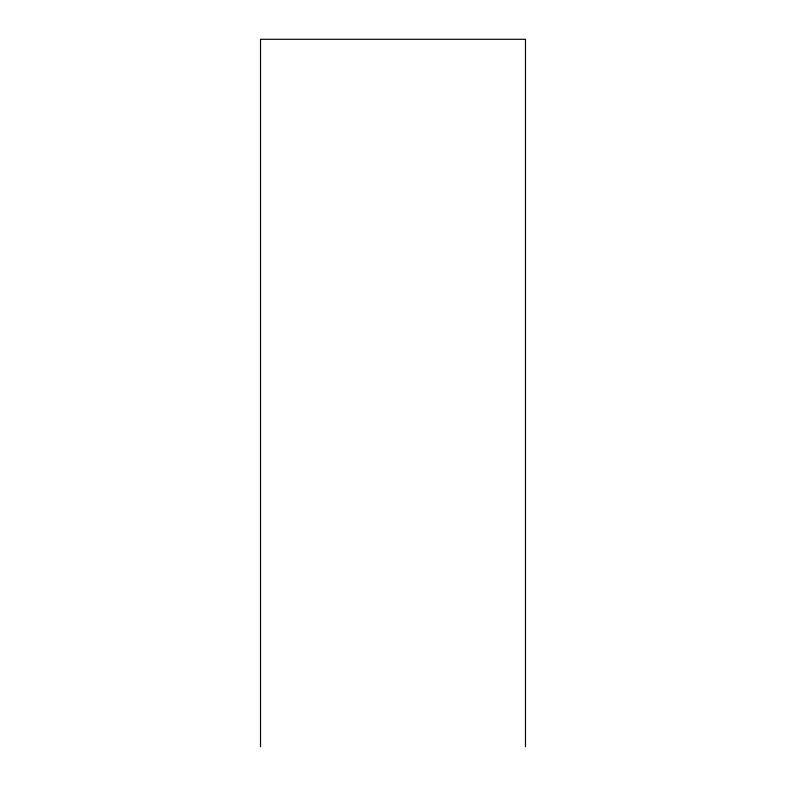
<?xml version="1.0" encoding="UTF-8"?>
<svg xmlns="http://www.w3.org/2000/svg" width="786" height="786" viewBox="0 0 786 786"><rect width="100%" height="100%" fill="white"/><g stroke="black" fill="none" stroke-linecap="round" stroke-linejoin="round"><path stroke-width="1.18" d="M525.48 746.7L525.48 39.3L260.52 39.3L260.52 746.7"/></g></svg>
